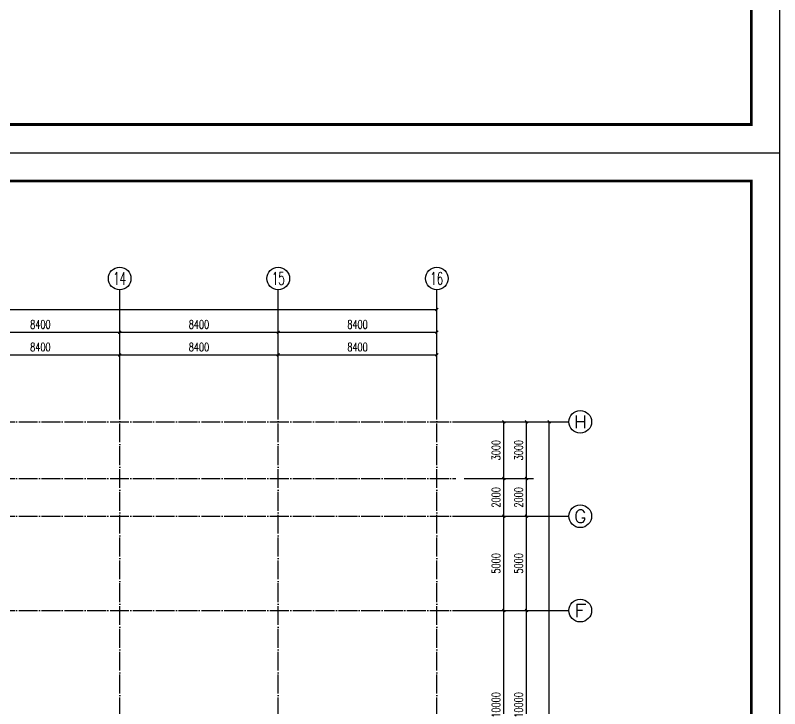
# Model space of a CAD drawing. Extents: x 712773 to 1022356, y -298958 to 209542.
# Drawn here: x 981862 to 1022356, y -87216 to -50473 of the extents above; entities that cross this region are included whole.
import ezdxf
from ezdxf.enums import TextEntityAlignment as Align

# ---------------------------------------------------------------- set-up
doc = ezdxf.new("R2010")
doc.units = 0
doc.header["$LTSCALE"] = 500
doc.header["$MEASUREMENT"] = 0
doc.linetypes.add('DOTE', pattern=[2.42, 2, -0.2, 0.02, -0.2])
doc.layers.get('0').update_dxf_attribs({"linetype": 'CONTINUOUS'})
doc.layers.get('DEFPOINTS').update_dxf_attribs({"linetype": 'CONTINUOUS'})
for name, color, linetype in [('AXIS', 3, 'CONTINUOUS'), ('AXIS_TEXT', 7, 'CONTINUOUS'), ('DOTE', 1, 'DOTE'), ('T-TK', 157, 'CONTINUOUS'), ('照明平面标注层', 111, 'CONTINUOUS')]:
    doc.layers.add(name, color=color, linetype=linetype)
doc.styles.add('_TCH_AXIS', font='COMPLEX', dxfattribs={"bigfont": 'GBCBIG'})
doc.styles.add('_TCH_DIM_T3', font='SIMPLEX', dxfattribs={"width": 0.705882, "bigfont": 'GBCBIG'})
doc.styles.add('COMPLEX', font='COMPLEX')
doc.dimstyles.new('_TCH_ARCH&&150', dxfattribs={"dimtxt": 446.25, "dimasz": 150, "dimexe": 375, "dimexo": 450, "dimgap": 189.375, "dimtad": 1, "dimdec": 0, "dimzin": 0, "dimdsep": 46, "dimtxsty": '_TCH_DIM_T3', "dimblk": 'ARCHTICK', "dimcen": 0.09, "dimclrt": 7, "dimazin": 2, "dimtfac": 1, "dimtdec": 0, "dimtix": 1, "dimtmove": 2, "dimatfit": 3, "dimfxl": 0, "dimtolj": 1, "dimtzin": 0, "dimarcsym": 0})

# ---------------------------------------------------------------- blocks, each defined once
blk = doc.blocks.new('A1E图框')
at = {"layer": 'T-TK'}
for p, q in [((34800, -24700), (118900, -24700)), ((118900, -84100), (118900, -24700)), ((34800, -84100), (118900, -84100))]:
    blk.add_line(p, q, dxfattribs=at)
at = {"layer": 'T-TK', "const_width": 100}
blk.add_lwpolyline([(37300, -83100), (117900, -83100), (117900, -25700), (37300, -25700)], close=True, dxfattribs=at)
blk = doc.blocks.new('_ArchTick')
at = {"color": 0, "linetype": 'ByBlock', "const_width": 0.4}
blk.add_lwpolyline([(-0.5, -0.5), (0.5, 0.5)], dxfattribs=at)
blk = doc.blocks.new('*D377')
at = {"layer": 'AXIS', "color": 0, "lineweight": -2, "transparency": 16777216}
for p, q in [((1005641, -72017), (1010516, -72017)), ((1010141, -110817), (1010141, -72017)), ((1005641, -110817), (1010516, -110817))]:
    blk.add_line(p, q, dxfattribs=at)
at = {"layer": 'DEFPOINTS', "color": 0, "transparency": 16777216}
for p in [(1005191, -72017), (1010141, -72017), (1005191, -110817)]:
    blk.add_point(p, dxfattribs=at)
at = {"layer": 'AXIS', "color": 0, "lineweight": -2, "transparency": 16777216, "xscale": 150, "yscale": 150, "zscale": 150}
for p, rotation in [((1010141, -72017), 90), ((1010141, -110817), 270)]:
    blk.add_blockref('_ArchTick', p, dxfattribs=dict(at, rotation=rotation))
at = {"layer": 'AXIS', "color": 7, "transparency": 16777216, "insert": (1009729, -91417), "char_height": 446.2, "attachment_point": 5, "rotation": 90, "style": '_TCH_DIM_T3'}
blk.add_mtext('\\A1;38800', dxfattribs=at)
blk = doc.blocks.new('*D381')
at = {"layer": 'AXIS', "color": 0, "lineweight": -2, "transparency": 16777216}
for p, q in [((1005641, -82017), (1009316, -82017)), ((1008941, -92017), (1008941, -82017)), ((1005641, -92017), (1009316, -92017))]:
    blk.add_line(p, q, dxfattribs=at)
at = {"layer": 'DEFPOINTS', "color": 0, "transparency": 16777216}
for p in [(1005191, -82017), (1008941, -82017), (1005191, -92017)]:
    blk.add_point(p, dxfattribs=at)
at = {"layer": 'AXIS', "color": 0, "lineweight": -2, "transparency": 16777216, "xscale": 150, "yscale": 150, "zscale": 150}
for p, rotation in [((1008941, -82017), 90), ((1008941, -92017), 270)]:
    blk.add_blockref('_ArchTick', p, dxfattribs=dict(at, rotation=rotation))
at = {"layer": 'AXIS', "color": 7, "transparency": 16777216, "insert": (1008529, -87017), "char_height": 446.2, "attachment_point": 5, "rotation": 90, "style": '_TCH_DIM_T3'}
blk.add_mtext('\\A1;10000', dxfattribs=at)
blk = doc.blocks.new('*D382')
at = {"layer": 'AXIS', "color": 0, "lineweight": -2, "transparency": 16777216}
for p, q in [((1005641, -77017), (1009316, -77017)), ((1008941, -82017), (1008941, -77017)), ((1005641, -82017), (1009316, -82017))]:
    blk.add_line(p, q, dxfattribs=at)
at = {"layer": 'DEFPOINTS', "color": 0, "transparency": 16777216}
for p in [(1005191, -77017), (1008941, -77017), (1005191, -82017)]:
    blk.add_point(p, dxfattribs=at)
at = {"layer": 'AXIS', "color": 0, "lineweight": -2, "transparency": 16777216, "xscale": 150, "yscale": 150, "zscale": 150}
for p, rotation in [((1008941, -77017), 90), ((1008941, -82017), 270)]:
    blk.add_blockref('_ArchTick', p, dxfattribs=dict(at, rotation=rotation))
at = {"layer": 'AXIS', "color": 7, "transparency": 16777216, "insert": (1008529, -79517), "char_height": 446.2, "attachment_point": 5, "rotation": 90, "style": '_TCH_DIM_T3'}
blk.add_mtext('\\A1;5000', dxfattribs=at)
blk = doc.blocks.new('*D383')
at = {"layer": 'AXIS', "color": 0, "lineweight": -2, "transparency": 16777216}
for p, q in [((1005641, -75017), (1009316, -75017)), ((1008941, -77017), (1008941, -75017)), ((1005641, -77017), (1009316, -77017))]:
    blk.add_line(p, q, dxfattribs=at)
at = {"layer": 'DEFPOINTS', "color": 0, "transparency": 16777216}
for p in [(1005191, -75017), (1008941, -75017), (1005191, -77017)]:
    blk.add_point(p, dxfattribs=at)
at = {"layer": 'AXIS', "color": 0, "lineweight": -2, "transparency": 16777216, "xscale": 150, "yscale": 150, "zscale": 150}
for p, rotation in [((1008941, -75017), 90), ((1008941, -77017), 270)]:
    blk.add_blockref('_ArchTick', p, dxfattribs=dict(at, rotation=rotation))
at = {"layer": 'AXIS', "color": 7, "transparency": 16777216, "insert": (1008529, -76017), "char_height": 446.2, "attachment_point": 5, "rotation": 90, "style": '_TCH_DIM_T3'}
blk.add_mtext('\\A1;2000', dxfattribs=at)
blk = doc.blocks.new('*D384')
at = {"layer": 'AXIS', "color": 0, "lineweight": -2, "transparency": 16777216}
for p, q in [((1005641, -72017), (1009316, -72017)), ((1008941, -75017), (1008941, -72017)), ((1005641, -75017), (1009316, -75017))]:
    blk.add_line(p, q, dxfattribs=at)
at = {"layer": 'DEFPOINTS', "color": 0, "transparency": 16777216}
for p in [(1005191, -72017), (1008941, -72017), (1005191, -75017)]:
    blk.add_point(p, dxfattribs=at)
at = {"layer": 'AXIS', "color": 0, "lineweight": -2, "transparency": 16777216, "xscale": 150, "yscale": 150, "zscale": 150}
for p, rotation in [((1008941, -72017), 90), ((1008941, -75017), 270)]:
    blk.add_blockref('_ArchTick', p, dxfattribs=dict(at, rotation=rotation))
at = {"layer": 'AXIS', "color": 7, "transparency": 16777216, "insert": (1008529, -73517), "char_height": 446.2, "attachment_point": 5, "rotation": 90, "style": '_TCH_DIM_T3'}
blk.add_mtext('\\A1;3000', dxfattribs=at)
blk = doc.blocks.new('*D396')
at = {"layer": 'AXIS', "color": 0, "lineweight": -2, "transparency": 16777216}
for p, q in [((928591, -70567), (928591, -65692)), ((1004191, -70567), (1004191, -65692)), ((928591, -66067), (1004191, -66067))]:
    blk.add_line(p, q, dxfattribs=at)
at = {"layer": 'DEFPOINTS', "color": 0, "transparency": 16777216}
for p in [(1004191, -66067), (928591, -71017), (1004191, -71017)]:
    blk.add_point(p, dxfattribs=at)
at = {"layer": 'AXIS', "color": 0, "lineweight": -2, "transparency": 16777216, "xscale": 150, "yscale": 150, "zscale": 150, "rotation": 180}
blk.add_blockref('_ArchTick', (928591, -66067), dxfattribs=at)
at = {"layer": 'AXIS', "color": 0, "lineweight": -2, "transparency": 16777216, "xscale": 150, "yscale": 150, "zscale": 150}
blk.add_blockref('_ArchTick', (1004191, -66067), dxfattribs=at)
at = {"layer": 'AXIS', "color": 7, "transparency": 16777216, "insert": (966391, -65655), "char_height": 446.2, "attachment_point": 5, "style": '_TCH_DIM_T3'}
blk.add_mtext('\\A1;75600', dxfattribs=at)
blk = doc.blocks.new('*D404')
at = {"layer": 'AXIS', "color": 0, "lineweight": -2, "transparency": 16777216}
for p, q in [((978991, -70567), (978991, -66892)), ((987391, -70567), (987391, -66892)), ((978991, -67267), (987391, -67267))]:
    blk.add_line(p, q, dxfattribs=at)
at = {"layer": 'DEFPOINTS', "color": 0, "transparency": 16777216}
for p in [(987391, -67267), (978991, -71017), (987391, -71017)]:
    blk.add_point(p, dxfattribs=at)
at = {"layer": 'AXIS', "color": 0, "lineweight": -2, "transparency": 16777216, "xscale": 150, "yscale": 150, "zscale": 150, "rotation": 180}
blk.add_blockref('_ArchTick', (978991, -67267), dxfattribs=at)
at = {"layer": 'AXIS', "color": 0, "lineweight": -2, "transparency": 16777216, "xscale": 150, "yscale": 150, "zscale": 150}
blk.add_blockref('_ArchTick', (987391, -67267), dxfattribs=at)
at = {"layer": 'AXIS', "color": 7, "transparency": 16777216, "insert": (983191, -66855), "char_height": 446.2, "attachment_point": 5, "style": '_TCH_DIM_T3'}
blk.add_mtext('\\A1;8400', dxfattribs=at)
blk = doc.blocks.new('*D405')
at = {"layer": 'AXIS', "color": 0, "lineweight": -2, "transparency": 16777216}
for p, q in [((987391, -70567), (987391, -66892)), ((995791, -70567), (995791, -66892)), ((987391, -67267), (995791, -67267))]:
    blk.add_line(p, q, dxfattribs=at)
at = {"layer": 'DEFPOINTS', "color": 0, "transparency": 16777216}
for p in [(995791, -67267), (987391, -71017), (995791, -71017)]:
    blk.add_point(p, dxfattribs=at)
at = {"layer": 'AXIS', "color": 0, "lineweight": -2, "transparency": 16777216, "xscale": 150, "yscale": 150, "zscale": 150, "rotation": 180}
blk.add_blockref('_ArchTick', (987391, -67267), dxfattribs=at)
at = {"layer": 'AXIS', "color": 0, "lineweight": -2, "transparency": 16777216, "xscale": 150, "yscale": 150, "zscale": 150}
blk.add_blockref('_ArchTick', (995791, -67267), dxfattribs=at)
at = {"layer": 'AXIS', "color": 7, "transparency": 16777216, "insert": (991591, -66855), "char_height": 446.2, "attachment_point": 5, "style": '_TCH_DIM_T3'}
blk.add_mtext('\\A1;8400', dxfattribs=at)
blk = doc.blocks.new('*D406')
at = {"layer": 'AXIS', "color": 0, "lineweight": -2, "transparency": 16777216}
for p, q in [((995791, -70567), (995791, -66892)), ((1004191, -70567), (1004191, -66892)), ((995791, -67267), (1004191, -67267))]:
    blk.add_line(p, q, dxfattribs=at)
at = {"layer": 'DEFPOINTS', "color": 0, "transparency": 16777216}
for p in [(1004191, -67267), (995791, -71017), (1004191, -71017)]:
    blk.add_point(p, dxfattribs=at)
at = {"layer": 'AXIS', "color": 0, "lineweight": -2, "transparency": 16777216, "xscale": 150, "yscale": 150, "zscale": 150, "rotation": 180}
blk.add_blockref('_ArchTick', (995791, -67267), dxfattribs=at)
at = {"layer": 'AXIS', "color": 0, "lineweight": -2, "transparency": 16777216, "xscale": 150, "yscale": 150, "zscale": 150}
blk.add_blockref('_ArchTick', (1004191, -67267), dxfattribs=at)
at = {"layer": 'AXIS', "color": 7, "transparency": 16777216, "insert": (999991, -66855), "char_height": 446.2, "attachment_point": 5, "style": '_TCH_DIM_T3'}
blk.add_mtext('\\A1;8400', dxfattribs=at)
blk = doc.blocks.new('*D456')
at = {"layer": 'AXIS', "color": 0, "lineweight": -2, "transparency": 16777216}
for p, q in [((1006091, -82017), (1008116, -82017)), ((1007741, -92017), (1007741, -82017)), ((1006091, -92017), (1008116, -92017))]:
    blk.add_line(p, q, dxfattribs=at)
at = {"layer": 'DEFPOINTS', "color": 0, "transparency": 16777216}
for p in [(1005641, -82017), (1007741, -82017), (1005641, -92017)]:
    blk.add_point(p, dxfattribs=at)
at = {"layer": 'AXIS', "color": 0, "lineweight": -2, "transparency": 16777216, "xscale": 150, "yscale": 150, "zscale": 150}
for p, rotation in [((1007741, -82017), 90), ((1007741, -92017), 270)]:
    blk.add_blockref('_ArchTick', p, dxfattribs=dict(at, rotation=rotation))
at = {"layer": 'AXIS', "color": 7, "transparency": 16777216, "insert": (1007329, -87017), "char_height": 446.2, "attachment_point": 5, "rotation": 90, "style": '_TCH_DIM_T3'}
blk.add_mtext('\\A1;10000', dxfattribs=at)
blk = doc.blocks.new('*D457')
at = {"layer": 'AXIS', "color": 0, "lineweight": -2, "transparency": 16777216}
for p, q in [((1006091, -77017), (1008116, -77017)), ((1007741, -82017), (1007741, -77017)), ((1006091, -82017), (1008116, -82017))]:
    blk.add_line(p, q, dxfattribs=at)
at = {"layer": 'DEFPOINTS', "color": 0, "transparency": 16777216}
for p in [(1005641, -77017), (1007741, -77017), (1005641, -82017)]:
    blk.add_point(p, dxfattribs=at)
at = {"layer": 'AXIS', "color": 0, "lineweight": -2, "transparency": 16777216, "xscale": 150, "yscale": 150, "zscale": 150}
for p, rotation in [((1007741, -77017), 90), ((1007741, -82017), 270)]:
    blk.add_blockref('_ArchTick', p, dxfattribs=dict(at, rotation=rotation))
at = {"layer": 'AXIS', "color": 7, "transparency": 16777216, "insert": (1007329, -79517), "char_height": 446.2, "attachment_point": 5, "rotation": 90, "style": '_TCH_DIM_T3'}
blk.add_mtext('\\A1;5000', dxfattribs=at)
blk = doc.blocks.new('*D458')
at = {"layer": 'AXIS', "color": 0, "lineweight": -2, "transparency": 16777216}
for p, q in [((1006091, -75017), (1008116, -75017)), ((1007741, -77017), (1007741, -75017)), ((1006091, -77017), (1008116, -77017))]:
    blk.add_line(p, q, dxfattribs=at)
at = {"layer": 'DEFPOINTS', "color": 0, "transparency": 16777216}
for p in [(1005641, -75017), (1007741, -75017), (1005641, -77017)]:
    blk.add_point(p, dxfattribs=at)
at = {"layer": 'AXIS', "color": 0, "lineweight": -2, "transparency": 16777216, "xscale": 150, "yscale": 150, "zscale": 150}
for p, rotation in [((1007741, -75017), 90), ((1007741, -77017), 270)]:
    blk.add_blockref('_ArchTick', p, dxfattribs=dict(at, rotation=rotation))
at = {"layer": 'AXIS', "color": 7, "transparency": 16777216, "insert": (1007329, -76017), "char_height": 446.2, "attachment_point": 5, "rotation": 90, "style": '_TCH_DIM_T3'}
blk.add_mtext('\\A1;2000', dxfattribs=at)
blk = doc.blocks.new('*D459')
at = {"layer": 'AXIS', "color": 0, "lineweight": -2, "transparency": 16777216}
for p, q in [((1006091, -72017), (1008116, -72017)), ((1007741, -75017), (1007741, -72017)), ((1006091, -75017), (1008116, -75017))]:
    blk.add_line(p, q, dxfattribs=at)
at = {"layer": 'DEFPOINTS', "color": 0, "transparency": 16777216}
for p in [(1005641, -72017), (1007741, -72017), (1005641, -75017)]:
    blk.add_point(p, dxfattribs=at)
at = {"layer": 'AXIS', "color": 0, "lineweight": -2, "transparency": 16777216, "xscale": 150, "yscale": 150, "zscale": 150}
for p, rotation in [((1007741, -72017), 90), ((1007741, -75017), 270)]:
    blk.add_blockref('_ArchTick', p, dxfattribs=dict(at, rotation=rotation))
at = {"layer": 'AXIS', "color": 7, "transparency": 16777216, "insert": (1007329, -73517), "char_height": 446.2, "attachment_point": 5, "rotation": 90, "style": '_TCH_DIM_T3'}
blk.add_mtext('\\A1;3000', dxfattribs=at)
blk = doc.blocks.new('*D611')
at = {"layer": 'AXIS', "color": 0, "lineweight": -2, "transparency": 16777216}
for p, q in [((978991, -70567), (978991, -68092)), ((987391, -70567), (987391, -68092)), ((978991, -68467), (987391, -68467))]:
    blk.add_line(p, q, dxfattribs=at)
at = {"layer": 'DEFPOINTS', "color": 0, "transparency": 16777216}
for p in [(987391, -68467), (978991, -71017), (987391, -71017)]:
    blk.add_point(p, dxfattribs=at)
at = {"layer": 'AXIS', "color": 0, "lineweight": -2, "transparency": 16777216, "xscale": 150, "yscale": 150, "zscale": 150, "rotation": 180}
blk.add_blockref('_ArchTick', (978991, -68467), dxfattribs=at)
at = {"layer": 'AXIS', "color": 0, "lineweight": -2, "transparency": 16777216, "xscale": 150, "yscale": 150, "zscale": 150}
blk.add_blockref('_ArchTick', (987391, -68467), dxfattribs=at)
at = {"layer": 'AXIS', "color": 7, "transparency": 16777216, "insert": (983191, -68055), "char_height": 446.2, "attachment_point": 5, "style": '_TCH_DIM_T3'}
blk.add_mtext('\\A1;8400', dxfattribs=at)
blk = doc.blocks.new('*D612')
at = {"layer": 'AXIS', "color": 0, "lineweight": -2, "transparency": 16777216}
for p, q in [((987391, -70567), (987391, -68092)), ((995791, -70567), (995791, -68092)), ((987391, -68467), (995791, -68467))]:
    blk.add_line(p, q, dxfattribs=at)
at = {"layer": 'DEFPOINTS', "color": 0, "transparency": 16777216}
for p in [(995791, -68467), (987391, -71017), (995791, -71017)]:
    blk.add_point(p, dxfattribs=at)
at = {"layer": 'AXIS', "color": 0, "lineweight": -2, "transparency": 16777216, "xscale": 150, "yscale": 150, "zscale": 150, "rotation": 180}
blk.add_blockref('_ArchTick', (987391, -68467), dxfattribs=at)
at = {"layer": 'AXIS', "color": 0, "lineweight": -2, "transparency": 16777216, "xscale": 150, "yscale": 150, "zscale": 150}
blk.add_blockref('_ArchTick', (995791, -68467), dxfattribs=at)
at = {"layer": 'AXIS', "color": 7, "transparency": 16777216, "insert": (991591, -68055), "char_height": 446.2, "attachment_point": 5, "style": '_TCH_DIM_T3'}
blk.add_mtext('\\A1;8400', dxfattribs=at)
blk = doc.blocks.new('*D613')
at = {"layer": 'AXIS', "color": 0, "lineweight": -2, "transparency": 16777216}
for p, q in [((995791, -70567), (995791, -68092)), ((1004191, -70567), (1004191, -68092)), ((995791, -68467), (1004191, -68467))]:
    blk.add_line(p, q, dxfattribs=at)
at = {"layer": 'DEFPOINTS', "color": 0, "transparency": 16777216}
for p in [(1004191, -68467), (995791, -71017), (1004191, -71017)]:
    blk.add_point(p, dxfattribs=at)
at = {"layer": 'AXIS', "color": 0, "lineweight": -2, "transparency": 16777216, "xscale": 150, "yscale": 150, "zscale": 150, "rotation": 180}
blk.add_blockref('_ArchTick', (995791, -68467), dxfattribs=at)
at = {"layer": 'AXIS', "color": 0, "lineweight": -2, "transparency": 16777216, "xscale": 150, "yscale": 150, "zscale": 150}
blk.add_blockref('_ArchTick', (1004191, -68467), dxfattribs=at)
at = {"layer": 'AXIS', "color": 7, "transparency": 16777216, "insert": (999991, -68055), "char_height": 446.2, "attachment_point": 5, "style": '_TCH_DIM_T3'}
blk.add_mtext('\\A1;8400', dxfattribs=at)
blk = doc.blocks.new('_AXISO')
blk.add_circle((0, 0), 0.5)
at = {"layer": 'AXIS_TEXT', "style": 'COMPLEX', "width": 1.302083}
blk.add_attdef('A', text='', height=0.56, dxfattribs=at).set_placement((-0.25, -0.28), (0.25, -0.28), align=Align.FIT)

msp = doc.modelspace()

# ---------------------------------------------------------------- linework, layer by layer
at = {"layer": 'AXIS'}
for p, q in [((987391.1, -71017), (987391.1, -65017)), ((995791.1, -71017), (995791.1, -65017)), ((1004191.1, -71017), (1004191.1, -65017)), ((1005191.1, -72017), (1011191.1, -72017)), ((1005191.1, -77017), (1011191.1, -77017)), ((1005191.1, -82017), (1011191.1, -82017))]:
    msp.add_line(p, q, dxfattribs=at)
at = {"layer": 'DOTE'}
for p, q in [((987391.1, -111817), (987391.1, -71017)), ((995791.1, -111817), (995791.1, -71017)), ((1004191.1, -111817), (1004191.1, -71017)), ((927591.1, -72017), (1005191.1, -72017)), ((927591.1, -75017), (1005191.1, -75017)), ((927591.1, -77017), (1005191.1, -77017)), ((927591.1, -82017), (1005191.1, -82017))]:
    msp.add_line(p, q, dxfattribs=at)

# ---------------------------------------------------------------- block references
at = {"layer": 'AXIS'}
ref = msp.add_blockref('_AXISO', (987391.1, -64417), dxfattribs=dict(at, xscale=1200, yscale=1200, zscale=1200))
ref.add_attrib('A', '14', dxfattribs={"layer": 'AXIS_TEXT', "height": 678.82, "style": '_TCH_AXIS', "width": 0.846774}).set_placement((987051.7, -64756.4), (987730.5, -64756.4), align=Align.FIT)
ref = msp.add_blockref('_AXISO', (995791.1, -64417), dxfattribs=dict(at, xscale=1200, yscale=1200, zscale=1200))
ref.add_attrib('A', '15', dxfattribs={"layer": 'AXIS_TEXT', "height": 678.82, "style": '_TCH_AXIS', "width": 0.905172}).set_placement((995451.7, -64756.4), (996130.5, -64756.4), align=Align.FIT)
ref = msp.add_blockref('_AXISO', (1004191.1, -64417), dxfattribs=dict(at, xscale=1200, yscale=1200, zscale=1200))
ref.add_attrib('A', '16', dxfattribs={"layer": 'AXIS_TEXT', "height": 678.82, "style": '_TCH_AXIS', "width": 0.905172}).set_placement((1003851.7, -64756.4), (1004530.5, -64756.4), align=Align.FIT)
ref = msp.add_blockref('_AXISO', (1011791.1, -72017), dxfattribs=dict(at, xscale=1200, yscale=1200, zscale=1200))
ref.add_attrib('A', 'H', dxfattribs={"layer": 'AXIS_TEXT', "height": 678.8, "style": '_TCH_AXIS', "width": 1.3125}).set_placement((1011451.7, -72356.4), (1012130.5, -72356.4), align=Align.FIT)
ref = msp.add_blockref('_AXISO', (1011791.1, -77017), dxfattribs=dict(at, xscale=1200, yscale=1200, zscale=1200))
ref.add_attrib('A', 'G', dxfattribs={"layer": 'AXIS_TEXT', "height": 678.8, "style": '_TCH_AXIS', "width": 1.458333}).set_placement((1011451.7, -77356.4), (1012130.5, -77356.4), align=Align.FIT)
ref = msp.add_blockref('_AXISO', (1011791.1, -82017), dxfattribs=dict(at, xscale=1200, yscale=1200, zscale=1200))
ref.add_attrib('A', 'F', dxfattribs={"layer": 'AXIS_TEXT', "height": 678.8, "style": '_TCH_AXIS', "width": 1.640625}).set_placement((1011451.7, -82356.4), (1012130.5, -82356.4), align=Align.FIT)
at = {"layer": '照明平面标注层', "xscale": 1.5, "yscale": 1.5, "zscale": 1.5}
for p in [(844005.8, 68392.5), (844005.8, -20707.5)]:
    msp.add_blockref('A1E图框', p, dxfattribs=at)

# ---------------------------------------------------------------- dimensions: what is measured, and where the dimension line sits
at = {"layer": 'AXIS'}
for p1, p2, distance, picture, middle in [((928591.1, -71017), (1004191.1, -71017), 4950, '*D396', (966391.1, -65654.5)), ((978991.1, -71017), (987391.1, -71017), 3750, '*D404', (983191.1, -66854.5)), ((987391.1, -71017), (995791.1, -71017), 3750, '*D405', (991591.1, -66854.5)), ((995791.1, -71017), (1004191.1, -71017), 3750, '*D406', (999991.1, -66854.5)), ((978991.1, -71017), (987391.1, -71017), 2550, '*D611', (983191.1, -68054.5)), ((987391.1, -71017), (995791.1, -71017), 2550, '*D612', (991591.1, -68054.5)), ((995791.1, -71017), (1004191.1, -71017), 2550, '*D613', (999991.1, -68054.5)), ((1005191.1, -110817), (1005191.1, -72017), -4950, '*D377', (1009728.6, -91417)), ((1005191.1, -75017), (1005191.1, -72017), -3750, '*D384', (1008528.6, -73517)), ((1005641.1, -75017), (1005641.1, -72017), -2100, '*D459', (1007328.6, -73517)), ((1005191.1, -77017), (1005191.1, -75017), -3750, '*D383', (1008528.6, -76017)), ((1005641.1, -77017), (1005641.1, -75017), -2100, '*D458', (1007328.6, -76017)), ((1005191.1, -82017), (1005191.1, -77017), -3750, '*D382', (1008528.6, -79517)), ((1005641.1, -82017), (1005641.1, -77017), -2100, '*D457', (1007328.6, -79517)), ((1005191.1, -92017), (1005191.1, -82017), -3750, '*D381', (1008528.6, -87017)), ((1005641.1, -92017), (1005641.1, -82017), -2100, '*D456', (1007328.6, -87017))]:
    dim = msp.add_aligned_dim(p1=p1, p2=p2, distance=distance, dimstyle='_TCH_ARCH&&150', dxfattribs=at)
    dim.commit()
    dim.dimension.update_dxf_attribs({"geometry": picture, "text_midpoint": middle})

doc.saveas('drawing.dxf')
